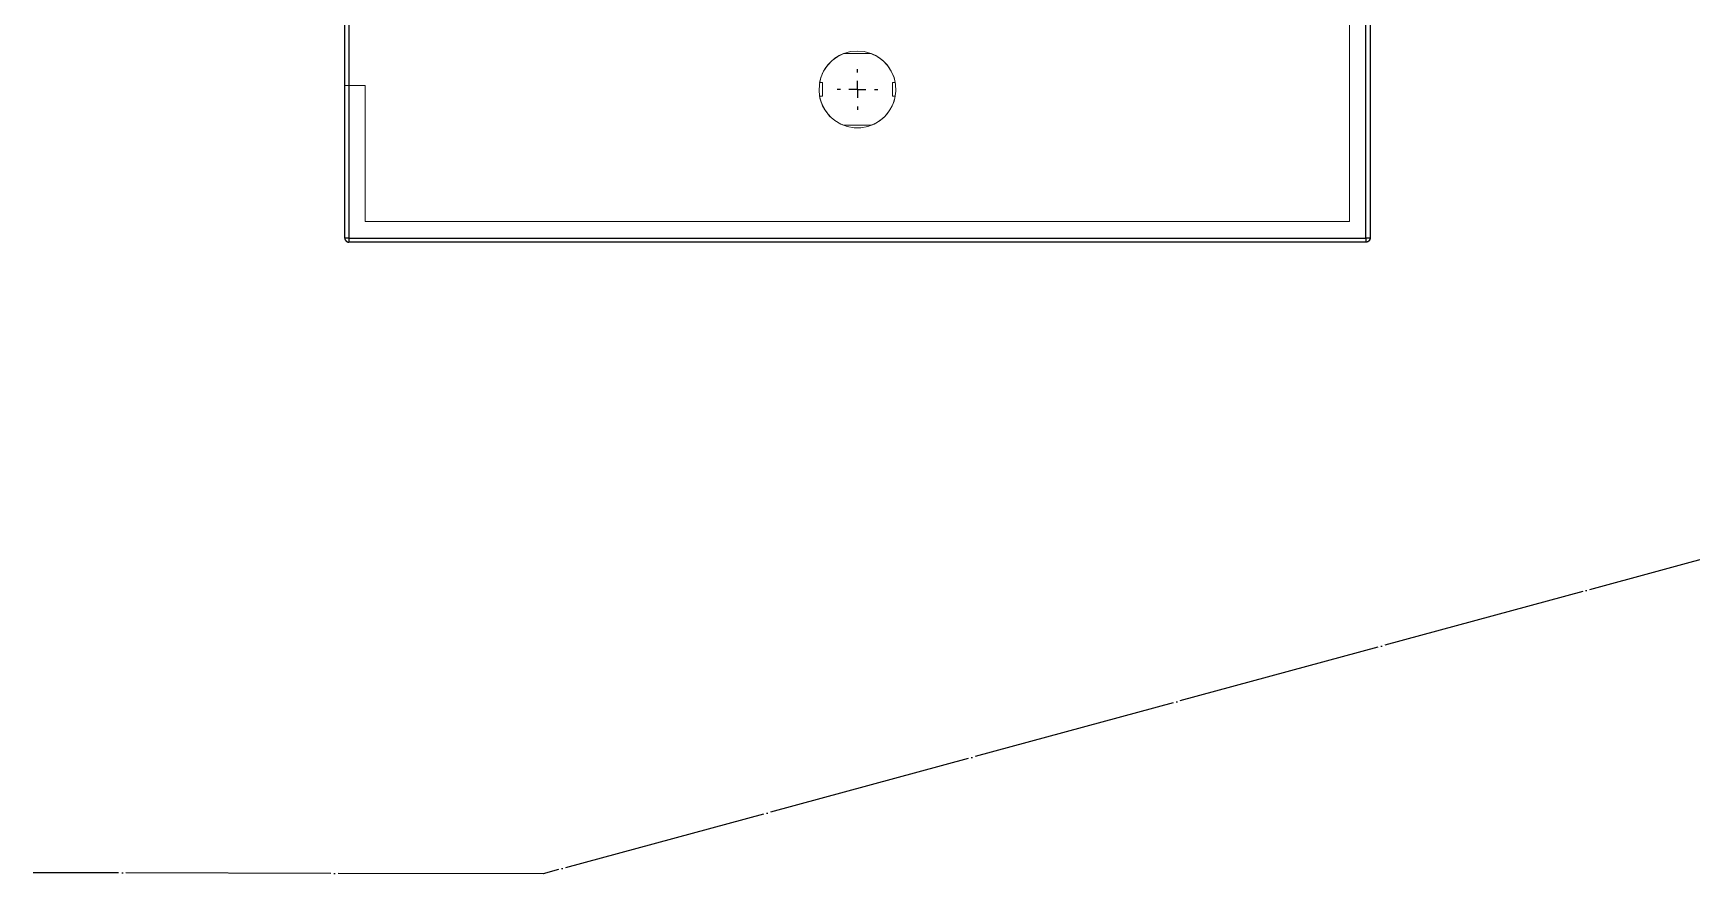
# Model space of a CAD drawing. Header units: millimetres. Extents: x -5505 to 394412, y -8522 to 584759.
# Drawn here: x -890 to -404.6, y 1015.1 to 1261.2 of the extents above; entities that cross this region are included whole.
import ezdxf

# ---------------------------------------------------------------- set-up
doc = ezdxf.new("R2010")
doc.units = ezdxf.units.MM
for name, pattern in [('CEN', [62, 60, -1, 0, -1]), ('CENTER2', [28.575, 19.05, -3.175, 3.175, -3.175]), ('CENTERX2', [20.32, 12.7, -2.54, 2.54, -2.54])]:
    doc.linetypes.add(name, pattern=pattern)
for name, color, linetype in [('1', 2, 'CENTER2'), ('CENTERLINE', 102, 'CENTERX2'), ('FORMAT', 7, 'Continuous'), ('Hole', 7, 'Continuous')]:
    doc.layers.add(name, color=color, linetype=linetype)
doc.layers.add('지시선', color=1, linetype='CEN', lineweight=20)
doc.styles.get("Standard").update_dxf_attribs({"font": 'arial.ttf'})
doc.dimstyles.new('양쪽화살표지름', dxfattribs={"dimtxt": 3.5, "dimasz": 3.5, "dimexe": 2, "dimexo": 1.5, "dimgap": 0.8, "dimtad": 1, "dimdsep": 46, "dimtxsty": 'Standard', "dimcen": 0, "dimclrd": 1, "dimclre": 1, "dimclrt": 2, "dimazin": 2, "dimtfac": 1, "dimtmove": 0, "dimatfit": 1, "dimfxl": 0, "dimlwd": 25, "dimlwe": 25, "dimarcsym": 0})

# ---------------------------------------------------------------- blocks, each defined once
blk = doc.blocks.new('SW_CENTERMARKSYMBOL_3')
at = {"layer": 'FORMAT', "color": 0}
for p, q in [((0, 5), (0, 5.95)), ((-5, 0), (-5.95, 0)), ((0, 0), (-2.5, 0)), ((0, 0), (0, 2.5)), ((0, 0), (0, -2.5)), ((0, 0), (2.5, 0)), ((5, 0), (5.95, 0)), ((0, -5), (0, -5.95))]:
    blk.add_line(p, q, dxfattribs=at)
blk = doc.blocks.new('controller')
at = {"color": 7, "linetype": 'Continuous', "lineweight": 15}
for p, q in [((-152.84, 55.21), (-144.76, 55.21)), ((-159.05, 46.71), (-159.87, 46.71)), ((-159.05, 42.71), (-159.05, 46.71)), ((-138.55, 46.71), (-138.55, 42.71)), ((-137.73, 46.71), (-138.55, 46.71)), ((-159.87, 42.71), (-159.05, 42.71)), ((-138.55, 42.71), (-137.73, 42.71)), ((-144.76, 34.21), (-152.84, 34.21))]:
    blk.add_line(p, q, dxfattribs=at)
for start, end in [(111.0395, 169.7597), (10.2403, 68.9605), (190.2403, 248.9605), (291.0395, 349.7597)]:
    blk.add_arc((-148.8, 44.71), 11.25, start, end, dxfattribs=at)
at = {"layer": '1', "linetype": 'Continuous', "lineweight": 15}
for p, q in [((-4.8, 9.26), (-4.8, 390.36)), ((0, 9.26), (0, 390.36)), ((1.2, 390.36), (1.2, 9.26)), ((-298.8, 106.41), (-298.8, 30.41)), ((-297.6, 30.41), (-297.6, 106.41)), ((-298.8, 45.91), (-297.6, 45.91)), ((-297.6, 45.91), (-292.8, 45.91)), ((-292.8, 45.91), (-292.8, 9.26)), ((-298.8, 1.21), (-298.8, 9.26)), ((-297.6, 9.26), (-297.6, 1.21)), ((-292.8, 9.26), (-292.8, 6.01)), ((-292.8, 6.01), (-283.52, 6.01)), ((-283.52, 6.01), (-16.74, 6.01)), ((-16.74, 6.01), (-4.8, 6.01)), ((-4.8, 6.01), (-4.8, 9.26)), ((0, 1.21), (0, 9.26)), ((1.2, 9.26), (1.2, 1.21)), ((-297.6, 1.21), (-283.52, 1.21)), ((-283.52, 0.01), (-297.6, 0.01)), ((-283.52, 1.21), (-16.74, 1.21)), ((-16.74, 0.01), (-283.52, 0.01)), ((-16.74, 1.21), (0, 1.21)), ((0, 0.01), (-16.74, 0.01))]:
    blk.add_line(p, q, dxfattribs=at)
for centre, start, end in [((-297.6, 1.21), 180, 270), ((0, 1.21), 270, 0)]:
    blk.add_arc(centre, 1.2, start, end, dxfattribs=at)
at = {"layer": 'Hole', "color": 7, "lineweight": 25}
for points in [[(-298.81, 9.26), (-298.81, 390.36)], [(-297.6, 390.36), (-297.6, 9.26)], [(0, 9.26), (0, 390.36)], [(1.21, 390.36), (1.21, 9.26)], [(-298.81, 1.21), (-298.81, 9.26)], [(-297.6, 9.26), (-297.6, 1.21)], [(0, 1.21), (0, 9.26)], [(1.21, 9.26), (1.21, 1.21)], [(-297.6, 1.21), (-283.52, 1.21)], [(-283.52, 0), (-297.6, 0)], [(-283.52, 1.21), (-16.74, 1.21)], [(-16.74, 0), (-283.52, 0)], [(-16.74, 1.21), (0, 1.21)], [(0, 0), (-16.74, 0)]]:
    blk.add_lwpolyline(points, dxfattribs=at)
at = {"layer": 'Hole', "color": 7, "lineweight": 18}
blk.add_lwpolyline([(-148.8, 55.95), (-150.81, 55.78), (-152.76, 55.23), (-154.56, 54.36), (-156.21, 53.18), (-157.58, 51.71), (-158.71, 50.02), (-159.49, 48.18), (-159.95, 46.21), (-160.04, 44.2), (-159.76, 42.19), (-159.15, 40.29), (-158.18, 38.51), (-156.93, 36.92), (-155.4, 35.61), (-153.67, 34.57), (-151.78, 33.85), (-149.79, 33.49), (-147.78, 33.49), (-145.79, 33.85), (-143.91, 34.57), (-142.17, 35.61), (-140.67, 36.92), (-139.4, 38.51), (-138.45, 40.29), (-137.84, 42.19), (-137.56, 44.2), (-137.64, 46.21), (-138.09, 48.18), (-138.89, 50.02), (-139.99, 51.71), (-141.39, 53.18), (-143.02, 54.36), (-144.84, 55.23), (-146.79, 55.78), (-148.8, 55.95)], dxfattribs=at)
at = {"layer": 'Hole', "color": 7, "lineweight": 25}
for points, knots in [([(-298.81, 1.21), (-298.81, 1.17), (-298.81, 1.14), (-298.81, 1.1), (-298.81, 1.1), (-298.81, 0.99), (-298.81, 0.99), (-298.81, 0.99), (-298.78, 0.97), (-298.78, 0.97), (-298.78, 0.97), (-298.78, 0.91), (-298.78, 0.91), (-298.78, 0.91), (-298.76, 0.89), (-298.76, 0.89), (-298.76, 0.89), (-298.76, 0.85), (-298.76, 0.85), (-298.76, 0.85), (-298.74, 0.83), (-298.74, 0.83), (-298.74, 0.83), (-298.74, 0.78), (-298.74, 0.78), (-298.74, 0.78), (-298.72, 0.76), (-298.72, 0.76), (-298.72, 0.76), (-298.72, 0.72), (-298.72, 0.72), (-298.72, 0.72), (-298.7, 0.72), (-298.7, 0.72), (-298.7, 0.72), (-298.7, 0.68), (-298.7, 0.68), (-298.7, 0.68), (-298.68, 0.68), (-298.68, 0.68), (-298.67, 0.62), (-298.62, 0.58), (-298.62, 0.53), (-298.62, 0.53), (-298.59, 0.53), (-298.59, 0.53), (-298.59, 0.53), (-298.59, 0.51), (-298.59, 0.51), (-298.59, 0.51), (-298.57, 0.51), (-298.57, 0.51), (-298.57, 0.51), (-298.57, 0.49), (-298.57, 0.49), (-298.57, 0.49), (-298.55, 0.47), (-298.55, 0.47), (-298.55, 0.47), (-298.55, 0.44), (-298.55, 0.44), (-298.55, 0.44), (-298.53, 0.44), (-298.53, 0.44), (-298.53, 0.44), (-298.53, 0.42), (-298.53, 0.42), (-298.53, 0.42), (-298.51, 0.42), (-298.51, 0.42), (-298.51, 0.42), (-298.51, 0.4), (-298.51, 0.4), (-298.51, 0.4), (-298.49, 0.4), (-298.49, 0.4), (-298.49, 0.4), (-298.49, 0.38), (-298.49, 0.38), (-298.49, 0.38), (-298.47, 0.38), (-298.47, 0.38), (-298.47, 0.38), (-298.47, 0.36), (-298.47, 0.36), (-298.47, 0.36), (-298.45, 0.36), (-298.45, 0.36), (-298.45, 0.36), (-298.45, 0.34), (-298.45, 0.34), (-298.45, 0.34), (-298.42, 0.34), (-298.42, 0.34), (-298.42, 0.34), (-298.42, 0.32), (-298.42, 0.32), (-298.42, 0.32), (-298.4, 0.32), (-298.4, 0.32), (-298.4, 0.32), (-298.4, 0.3), (-298.4, 0.3), (-298.4, 0.3), (-298.38, 0.3), (-298.38, 0.3), (-298.38, 0.3), (-298.38, 0.27), (-298.38, 0.27), (-298.38, 0.27), (-298.36, 0.27), (-298.36, 0.27), (-298.36, 0.27), (-298.34, 0.25), (-298.34, 0.25), (-298.34, 0.25), (-298.32, 0.25), (-298.32, 0.25), (-298.32, 0.25), (-298.32, 0.23), (-298.32, 0.23), (-298.32, 0.23), (-298.3, 0.23), (-298.3, 0.23), (-298.3, 0.23), (-298.3, 0.21), (-298.3, 0.21), (-298.24, 0.2), (-298.2, 0.16), (-298.15, 0.15), (-298.15, 0.15), (-298.15, 0.13), (-298.15, 0.13), (-298.15, 0.13), (-298.11, 0.13), (-298.11, 0.13), (-298.11, 0.13), (-298.11, 0.11), (-298.11, 0.11), (-298.11, 0.11), (-298.06, 0.11), (-298.06, 0.11), (-298.06, 0.11), (-298.04, 0.08), (-298.04, 0.08), (-298.04, 0.08), (-298, 0.08), (-298, 0.08), (-298, 0.08), (-297.98, 0.06), (-297.98, 0.06), (-297.98, 0.06), (-297.94, 0.06), (-297.94, 0.06), (-297.94, 0.06), (-297.92, 0.04), (-297.92, 0.04), (-297.92, 0.04), (-297.85, 0.04), (-297.85, 0.04), (-297.85, 0.04), (-297.83, 0.02), (-297.83, 0.02), (-297.83, 0.02), (-297.62, 0.02), (-297.62, 0.02), (-297.62, 0.02), (-297.6, 0), (-297.6, 0)], [0, 0, 0, 0, 1, 1, 1, 2, 2, 2, 3, 3, 3, 4, 4, 4, 5, 5, 5, 6, 6, 6, 7, 7, 7, 8, 8, 8, 9, 9, 9, 10, 10, 10, 11, 11, 11, 12, 12, 12, 13, 13, 13, 14, 14, 14, 15, 15, 15, 16, 16, 16, 17, 17, 17, 18, 18, 18, 19, 19, 19, 20, 20, 20, 21, 21, 21, 22, 22, 22, 23, 23, 23, 24, 24, 24, 25, 25, 25, 26, 26, 26, 27, 27, 27, 28, 28, 28, 29, 29, 29, 30, 30, 30, 31, 31, 31, 32, 32, 32, 33, 33, 33, 34, 34, 34, 35, 35, 35, 36, 36, 36, 37, 37, 37, 38, 38, 38, 39, 39, 39, 40, 40, 40, 41, 41, 41, 42, 42, 42, 43, 43, 43, 44, 44, 44, 45, 45, 45, 46, 46, 46, 47, 47, 47, 48, 48, 48, 49, 49, 49, 50, 50, 50, 51, 51, 51, 52, 52, 52, 53, 53, 53, 54, 54, 54, 55, 55, 55, 56, 56, 56, 56]), ([(1.21, 1.21), (1.21, 1.21), (1.19, 1.21), (1.19, 1.21), (1.19, 1.17), (1.19, 1.14), (1.19, 1.1), (1.19, 1.1), (1.19, 0.99), (1.19, 0.99), (1.19, 0.99), (1.16, 0.97), (1.16, 0.97), (1.16, 0.97), (1.16, 0.91), (1.16, 0.91), (1.16, 0.91), (1.14, 0.89), (1.14, 0.89), (1.14, 0.89), (1.14, 0.85), (1.14, 0.85), (1.14, 0.85), (1.12, 0.83), (1.12, 0.83), (1.12, 0.83), (1.12, 0.78), (1.12, 0.78), (1.12, 0.78), (1.1, 0.76), (1.1, 0.76), (1.1, 0.76), (1.1, 0.72), (1.1, 0.72), (1.1, 0.72), (1.08, 0.72), (1.08, 0.72), (1.08, 0.72), (1.08, 0.68), (1.08, 0.68), (1.08, 0.68), (1.06, 0.68), (1.06, 0.68), (1.05, 0.62), (1, 0.58), (0.99, 0.53), (0.99, 0.53), (0.97, 0.53), (0.97, 0.53), (0.97, 0.53), (0.97, 0.51), (0.97, 0.51), (0.97, 0.51), (0.95, 0.51), (0.95, 0.51), (0.95, 0.51), (0.95, 0.49), (0.95, 0.49), (0.95, 0.49), (0.93, 0.47), (0.93, 0.47), (0.93, 0.47), (0.93, 0.44), (0.93, 0.44), (0.93, 0.44), (0.91, 0.44), (0.91, 0.44), (0.91, 0.44), (0.91, 0.42), (0.91, 0.42), (0.91, 0.42), (0.89, 0.42), (0.89, 0.42), (0.89, 0.42), (0.89, 0.4), (0.89, 0.4), (0.89, 0.4), (0.87, 0.4), (0.87, 0.4), (0.87, 0.4), (0.87, 0.38), (0.87, 0.38), (0.87, 0.38), (0.85, 0.38), (0.85, 0.38), (0.85, 0.38), (0.85, 0.36), (0.85, 0.36), (0.85, 0.36), (0.83, 0.36), (0.83, 0.36), (0.83, 0.36), (0.83, 0.34), (0.83, 0.34), (0.83, 0.34), (0.8, 0.34), (0.8, 0.34), (0.8, 0.34), (0.8, 0.32), (0.8, 0.32), (0.8, 0.32), (0.78, 0.32), (0.78, 0.32), (0.78, 0.32), (0.78, 0.3), (0.78, 0.3), (0.78, 0.3), (0.76, 0.3), (0.76, 0.3), (0.76, 0.3), (0.76, 0.27), (0.76, 0.27), (0.76, 0.27), (0.74, 0.27), (0.74, 0.27), (0.74, 0.27), (0.72, 0.25), (0.72, 0.25), (0.72, 0.25), (0.7, 0.25), (0.7, 0.25), (0.7, 0.25), (0.7, 0.23), (0.7, 0.23), (0.7, 0.23), (0.68, 0.23), (0.68, 0.23), (0.68, 0.23), (0.68, 0.21), (0.68, 0.21), (0.62, 0.2), (0.58, 0.16), (0.53, 0.15), (0.53, 0.15), (0.53, 0.13), (0.53, 0.13), (0.53, 0.13), (0.49, 0.13), (0.49, 0.13), (0.49, 0.13), (0.49, 0.11), (0.49, 0.11), (0.49, 0.11), (0.44, 0.11), (0.44, 0.11), (0.44, 0.11), (0.42, 0.08), (0.42, 0.08), (0.42, 0.08), (0.38, 0.08), (0.38, 0.08), (0.38, 0.08), (0.36, 0.06), (0.36, 0.06), (0.36, 0.06), (0.32, 0.06), (0.32, 0.06), (0.32, 0.06), (0.3, 0.04), (0.3, 0.04), (0.3, 0.04), (0.23, 0.04), (0.23, 0.04), (0.23, 0.04), (0.21, 0.02), (0.21, 0.02), (0.21, 0.02), (0.13, 0.02), (0.13, 0.02), (0.08, 0.02), (0.04, 0.02), (0, 0.02), (0, 0.02), (0, 0), (0, 0)], [0, 0, 0, 0, 1, 1, 1, 2, 2, 2, 3, 3, 3, 4, 4, 4, 5, 5, 5, 6, 6, 6, 7, 7, 7, 8, 8, 8, 9, 9, 9, 10, 10, 10, 11, 11, 11, 12, 12, 12, 13, 13, 13, 14, 14, 14, 15, 15, 15, 16, 16, 16, 17, 17, 17, 18, 18, 18, 19, 19, 19, 20, 20, 20, 21, 21, 21, 22, 22, 22, 23, 23, 23, 24, 24, 24, 25, 25, 25, 26, 26, 26, 27, 27, 27, 28, 28, 28, 29, 29, 29, 30, 30, 30, 31, 31, 31, 32, 32, 32, 33, 33, 33, 34, 34, 34, 35, 35, 35, 36, 36, 36, 37, 37, 37, 38, 38, 38, 39, 39, 39, 40, 40, 40, 41, 41, 41, 42, 42, 42, 43, 43, 43, 44, 44, 44, 45, 45, 45, 46, 46, 46, 47, 47, 47, 48, 48, 48, 49, 49, 49, 50, 50, 50, 51, 51, 51, 52, 52, 52, 53, 53, 53, 54, 54, 54, 55, 55, 55, 56, 56, 56, 57, 57, 57, 58, 58, 58, 58])]:
    blk.add_open_spline(points, degree=3, knots=knots, dxfattribs=at)
for points in [[(-297.6, 1.21), (-298, 1.21), (-298.4, 1.21), (-298.81, 1.21)], [(-297.6, 1.21), (-297.6, 0.8), (-297.6, 0.4), (-297.6, 0)], [(1.21, 1.21), (0.8, 1.21), (0.4, 1.21), (0, 1.21)], [(0, 1.21), (0, 0.8), (0, 0.4), (0, 0)]]:
    blk.add_open_spline(points, degree=3, dxfattribs=at)
at = {"layer": 'CENTERLINE'}
blk.add_blockref('SW_CENTERMARKSYMBOL_3', (-148.8, 44.71), dxfattribs=at)
blk = doc.blocks.new('1point')
at = {"layer": '지시선'}
blk.add_leader([(-17.01, -4.62), (-680.79, -184.87), (-829.99, -184.56)], dimstyle='양쪽화살표지름', override={"dimasz": 120, "dimgap": 0.8, "dimtad": 0}, dxfattribs=at)

msp = doc.modelspace()

# ---------------------------------------------------------------- block references
for name, p in [('controller', (-500, 1200)), ('1point', (-60, 1200))]:
    msp.add_blockref(name, p)

doc.saveas('drawing.dxf')
